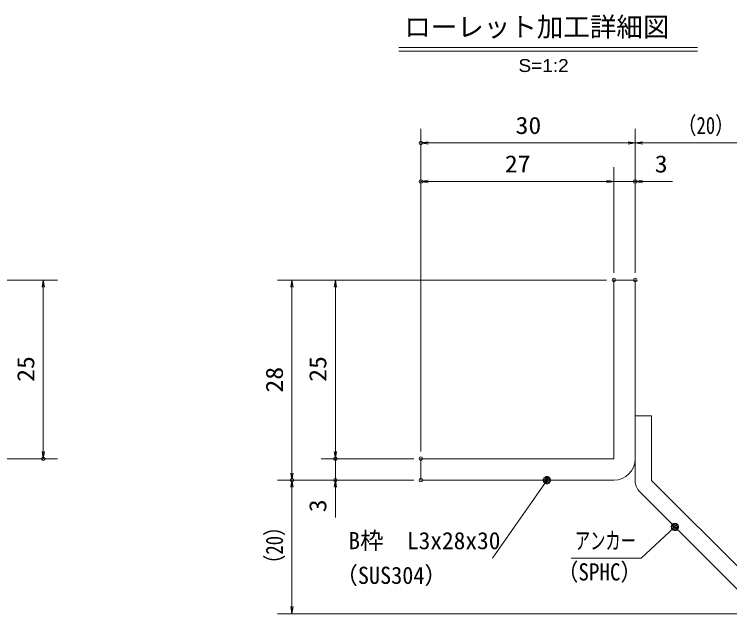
# Model space of a CAD drawing. Units: millimetres, scale not verified, with parts at other scales. Extents: x -1050 to 1050, y -742 to 742.
# Drawn here: x -161 to 340, y -485 to -65 of the extents above; entities that cross this region are included whole.
import ezdxf
from ezdxf.enums import TextEntityAlignment as Align

# ---------------------------------------------------------------- set-up
doc = ezdxf.new("R2010")
doc.units = ezdxf.units.MM
doc.header["$LTSCALE"] = 5
doc.header["$PDMODE"] = 32
doc.header["$PDSIZE"] = 2.5
for name, color, linetype, lineweight in [('0-1_寸法注釈', 2, 'Continuous', 9), ('0-4_0', 2, 'Continuous', 9), ('0-5_DEFPOINTS', 134, 'Continuous', 9), ('0-6_枠', 7, 'Continuous', 9), ('0-8_アンカー', 7, 'Continuous', 9)]:
    doc.layers.add(name, color=color, linetype=linetype, lineweight=lineweight)
doc.styles.add('HG丸ｺﾞｼｯｸM-PRO', font='')
doc.styles.add('ＭＳ ゴシック', font='')
doc.styles.get('HG丸ｺﾞｼｯｸM-PRO').set_extended_font_data('HG丸ｺﾞｼｯｸM-PRO')
doc.styles.get('ＭＳ ゴシック').set_extended_font_data('MS Gothic')

# ---------------------------------------------------------------- blocks, each defined once
blk = doc.blocks.new('_OPEN')
at = {"layer": '0-4_0'}
blk.add_line((0, 0), (-5, 0), dxfattribs=at)
blk.add_lwpolyline([(-5, 0.833), (0, 0), (-5, -0.833)], dxfattribs=at)
blk = doc.blocks.new('A$C6EB770D1')
at = {"layer": '0-8_アンカー'}
for p, q in [((130.257, 96.52), (45.237, 11.5)), ((138.388, 88.388), (130.257, 96.52)), ((138.388, 88.388), (53.368, 3.368)), ((0, 11.5), (45.237, 11.5)), ((0, 11.5), (0, 0)), ((0, 0), (45.237, 0))]:
    blk.add_line(p, q, dxfattribs=at)
blk.add_arc((45.237, 11.5), 11.5, 270, 315, dxfattribs=at)
blk = doc.blocks.new('_Dot')
at = {"layer": '0-4_0'}
for p, q in [((-2.5, 0), (-5, 0)), ((2.445, 0.5), (-2.445, 0.5)), ((1.997, 1.5), (-1.997, 1.5)), ((2.289, -0.995), (-2.289, -0.995)), ((1.499, -1.995), (-1.499, -1.995))]:
    blk.add_line(p, q, dxfattribs=at)
for points in [[(2.5, 0), (2.48, 0.313), (2.421, 0.622), (2.324, 0.92), (2.191, 1.204), (2.023, 1.469), (1.822, 1.711), (1.594, 1.926), (1.34, 2.111), (1.064, 2.262), (0.773, 2.378), (0.468, 2.456), (0.157, 2.495), (-0.157, 2.495), (-0.468, 2.456), (-0.773, 2.378), (-1.064, 2.262), (-1.34, 2.111), (-1.594, 1.926), (-1.822, 1.711), (-2.023, 1.469), (-2.191, 1.204), (-2.324, 0.92), (-2.421, 0.622), (-2.48, 0.313), (-2.5, 0), (0, 0)], [(-2.5, 0), (-2.48, -0.313), (-2.421, -0.622), (-2.324, -0.92), (-2.191, -1.204), (-2.023, -1.469), (-1.822, -1.711), (-1.594, -1.926), (-1.34, -2.111), (-1.064, -2.262), (-0.773, -2.378), (-0.468, -2.456), (-0.157, -2.495), (0.157, -2.495), (0.468, -2.456), (0.773, -2.378), (1.064, -2.262), (1.34, -2.111), (1.594, -1.926), (1.822, -1.711), (2.023, -1.469), (2.191, -1.204), (2.324, -0.92), (2.421, -0.622), (2.48, -0.313), (2.5, 0), (0, 0)]]:
    blk.add_lwpolyline(points, close=True, dxfattribs=at)

msp = doc.modelspace()

# ---------------------------------------------------------------- linework, layer by layer
at = {"layer": '0-1_寸法注釈'}
for p, q in [((108.505, -88.751), (317.544, -88.751)), ((108.505, -91.251), (317.544, -91.251)), ((123.93, -371.308), (123.93, -145.474)), ((273.93, -246.308), (273.93, -145.474)), ((273.93, -246.308), (273.93, -145.474)), ((268.93, -155.474), (128.93, -155.474)), ((278.93, -155.474), (365.45, -155.474)), ((123.93, -371.308), (123.93, -172.4)), ((258.93, -246.308), (258.93, -172.4)), ((258.93, -246.308), (258.93, -172.4)), ((273.93, -246.308), (273.93, -172.4)), ((253.93, -182.4), (128.93, -182.4)), ((253.93, -182.4), (248.93, -182.4)), ((258.93, -182.4), (273.93, -182.4)), ((278.93, -182.4), (300.043, -182.4)), ((-185.45, -251.308), (-130.285, -251.308)), ((253.93, -251.308), (23.705, -251.308)), ((253.93, -251.308), (54.081, -251.308)), ((-140.285, -256.308), (-140.285, -371.308)), ((33.705, -256.308), (33.705, -386.308)), ((64.081, -256.308), (64.081, -371.308)), ((64.081, -371.308), (64.081, -366.308)), ((-185.45, -376.308), (-130.285, -376.308)), ((118.93, -376.308), (54.081, -376.308)), ((118.93, -376.308), (54.081, -376.308)), ((64.081, -376.308), (64.081, -391.308)), ((118.93, -391.308), (23.705, -391.308)), ((118.93, -391.308), (23.705, -391.308)), ((118.93, -391.308), (54.081, -391.308)), ((174.029, -445.898), (211.499, -392.129)), ((33.705, -479.697), (33.705, -396.308)), ((64.081, -396.308), (64.081, -417.422)), ((357.318, -484.697), (23.705, -484.697))]:
    msp.add_line(p, q, dxfattribs=at)
msp.add_lwpolyline([(229.04, -445.928), (278.094, -445.928), (300.899, -424.689)], dxfattribs=at)
at = {"layer": '0-5_DEFPOINTS'}
for p in [(123.93, -155.474), (123.93, -182.4), (273.93, -182.4), (258.93, -251.308), (273.93, -251.308), (273.93, -251.308), (-140.285, -376.308), (64.081, -376.308), (123.93, -376.308), (33.705, -391.308), (64.081, -391.308), (123.93, -391.308)]:
    msp.add_point(p, dxfattribs=at)
at = {"layer": '0-6_枠'}
for p, q in [((258.93, -251.308), (273.93, -251.308)), ((258.93, -376.308), (258.93, -251.308)), ((273.93, -251.308), (273.93, -376.308)), ((123.93, -376.308), (258.93, -376.308)), ((123.93, -376.308), (123.93, -391.308)), ((123.93, -391.308), (258.93, -391.308))]:
    msp.add_line(p, q, dxfattribs=at)
msp.add_arc((258.93, -376.308), 15, 270, 0, dxfattribs=at)

# ---------------------------------------------------------------- block references
at = {"layer": '0-1_寸法注釈'}
for name, p, rotation in [('_OPEN', (123.93, -155.474), 180), ('_OPEN', (273.93, -155.474), 180), ('_OPEN', (123.93, -182.4), 180), ('_OPEN', (273.93, -182.4), 180), ('_OPEN', (-140.285, -251.308), 90), ('_OPEN', (33.705, -251.308), 90), ('_OPEN', (64.081, -251.308), 90), ('_OPEN', (-140.285, -376.308), 270), ('_OPEN', (64.081, -376.308), 270), ('_OPEN', (64.081, -376.308), 270), ('_OPEN', (33.705, -391.308), 270), ('_Dot', (212.071, -391.308), 55.12857), ('_OPEN', (33.705, -391.308), 90), ('_OPEN', (64.081, -391.308), 90), ('_Dot', (301.645, -424.023), 41.73927), ('_OPEN', (33.705, -484.697), 270)]:
    msp.add_blockref(name, p, dxfattribs=dict(at, rotation=rotation))
for p in [(273.93, -155.474), (258.93, -182.4), (258.93, -182.4)]:
    msp.add_blockref('_OPEN', p, dxfattribs=at)
at = {"layer": '0-8_アンカー', "rotation": 270}
msp.add_blockref('A$C6EB770D1', (273.93, -346.308), dxfattribs=at)

# ---------------------------------------------------------------- texts
at = {"layer": '0-1_寸法注釈', "color": 7}
for s, height, style, p in [('ローレット加工詳細図', 13.6, 'HG丸ｺﾞｼｯｸM-PRO', (112.318, -85.179)), ('B枠\u3000L3x28x30', 12.02, 'ＭＳ ゴシック', (73.225, -443.211))]:
    msp.add_text(s, height=height, dxfattribs=dict(at, style=style)).set_placement(p, align=Align.BOTTOM_LEFT)
for s, height, style, width, p in [('S=1:2', 9.054, 'HG丸ｺﾞｼｯｸM-PRO', 1.1, (192.217, -108.547)), ('（20）', 12.02, 'ＭＳ ゴシック', 0.8, (303.675, -152.787)), ('30', 12.02, 'ＭＳ ゴシック', 1.1, (190.197, -152.787)), ('27', 12.02, 'ＭＳ ゴシック', 1.1, (182.697, -179.713)), ('3', 12.02, 'ＭＳ ゴシック', 1.1, (287.62, -179.713)), ('アンカー', 12.02, 'ＭＳ ゴシック', 0.65, (231.746, -443.241)), ('（SUS304）', 12.02, 'ＭＳ ゴシック', 0.95, (64.267, -467.479)), ('（SPHC）', 12.03, 'ＭＳ ゴシック', 0.9, (219.385, -465.094))]:
    msp.add_text(s, height=height, dxfattribs=dict(at, style=style, width=width)).set_placement(p, align=Align.BOTTOM_LEFT)
at = {"layer": '0-1_寸法注釈', "color": 7, "style": 'ＭＳ ゴシック'}
for s, width, p in [('25', 1.1, (-142.972, -322.542)), ('25', 1.1, (61.394, -322.542)), ('28', 1.1, (31.017, -330.042)), ('3', 1.1, (61.394, -413.732)), ('（20）', 0.8, (31.017, -456.517))]:
    msp.add_text(s, height=12.02, rotation=90, dxfattribs=dict(at, width=width)).set_placement(p, align=Align.BOTTOM_LEFT)

doc.saveas('drawing.dxf')
